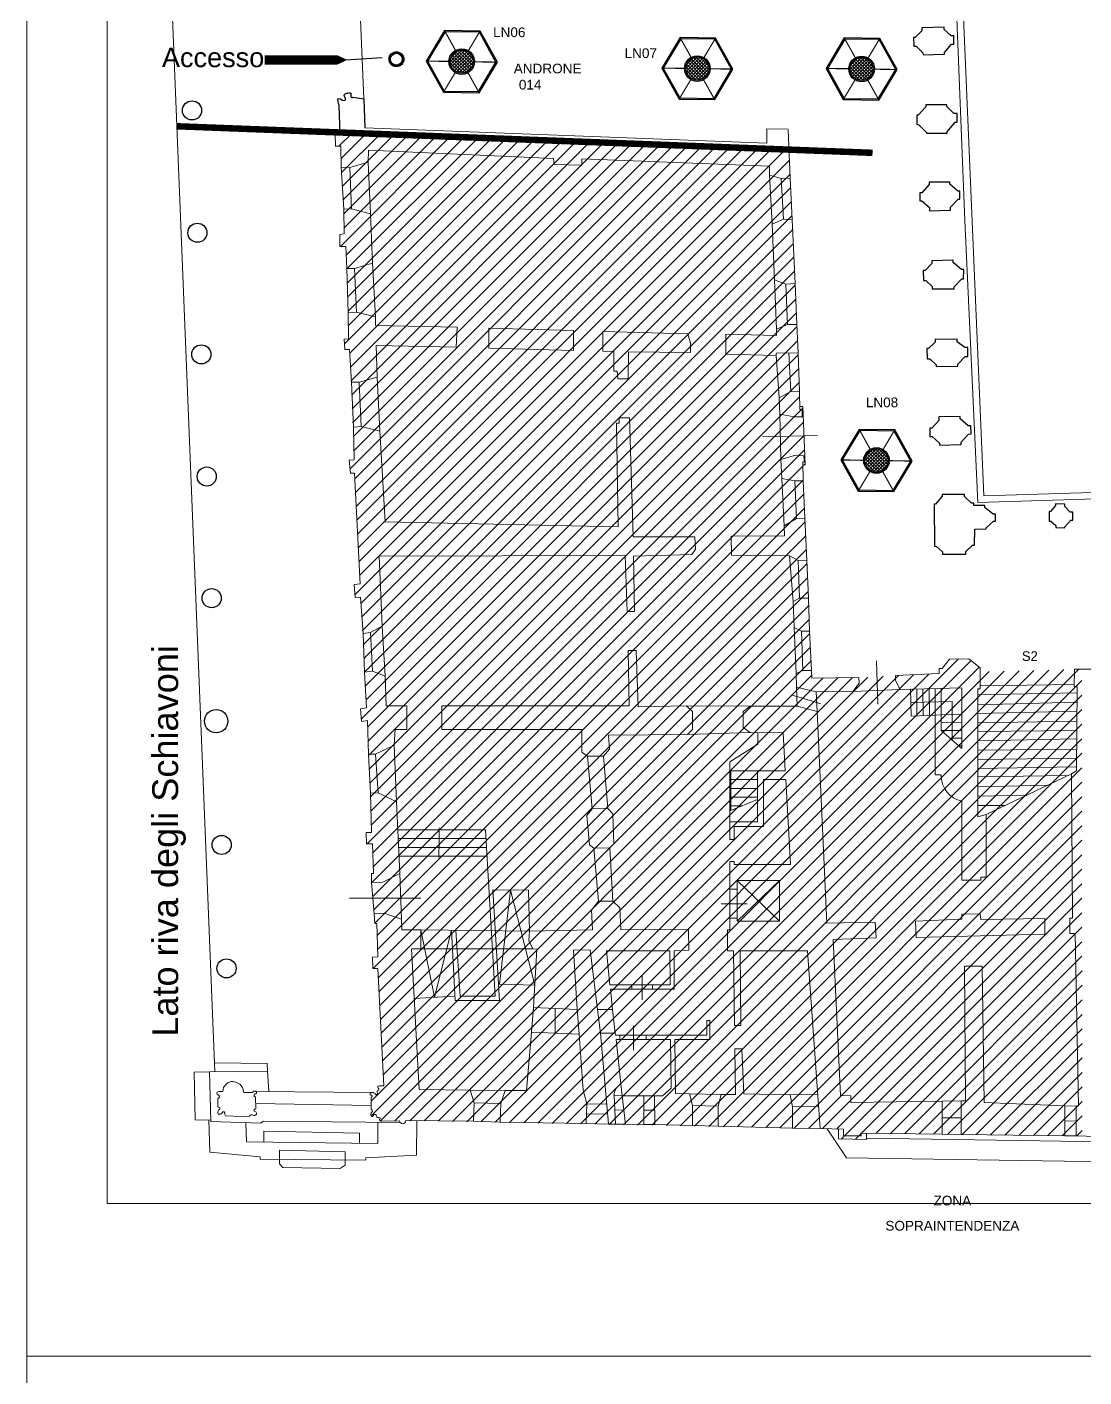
# Model space of a CAD drawing. Header units: millimetres. Extents: x 0 to 5920, y 0 to 7170.
# Drawn here: x 0 to 1635, y 2938 to 5025 of the extents above; entities that cross this region are included whole.
import ezdxf
from ezdxf.enums import TextEntityAlignment as Align

# ---------------------------------------------------------------- set-up
doc = ezdxf.new("R2010")
doc.units = ezdxf.units.MM
for name, color, linetype, lineweight in [('_sottile', 253, 'Continuous', 5), ('LAMPADINE', 30, 'Continuous', 30), ('muri', 7, 'Continuous', 9), ('num.vani', 66, 'Continuous', 9)]:
    doc.layers.add(name, color=color, linetype=linetype, lineweight=lineweight)
doc.styles.add('ducale_200', font='arial.ttf', dxfattribs={"height": 1})

# ---------------------------------------------------------------- blocks, each defined once
blk = doc.blocks.new('FB')
h = blk.add_hatch(color=256)
edge = h.paths.add_edge_path(flags=16)
edge.add_arc((323.34, 430.98), 1.01, 0, 360)
edge = h.paths.add_edge_path()
edge.add_arc((323.34, 430.98), 1.27, 0, 360)
for radius in [1.27, 1.01]:
    blk.add_circle((323.34, 430.98), radius)

msp = doc.modelspace()

# ---------------------------------------------------------------- hatches: boundary and pattern name
at = {"layer": '_sottile'}
h = msp.add_hatch(dxfattribs=at)
h.set_pattern_fill('ANSI31', color=256, scale=5, style=0)
h.set_pattern_definition([(45, (-195.205, 2861.2), (-11.22532, 11.22532), [])])
h.paths.add_polyline_path([(484.3, 4862.8), (484.4, 4860), (476.7, 4859.5), (477.2, 4841.2), (485.6, 4841.2), (490.7, 4705.4), (483.9, 4704.7), (483.9, 4686.3), (493, 4686.3), (496.8, 4584), (497.6, 4543.5), (490.7, 4542.7), (491.5, 4526.7), (499.1, 4526.7), (506, 4356.3), (498.4, 4355.6), (500.7, 4335.7), (506.8, 4335.7), (515.2, 4164.6), (506, 4163.1), (507.5, 4143.2), (515.9, 4144), (525.1, 3972.8), (515.9, 3971.3), (517.5, 3951.4), (526.6, 3953), (533.1, 3779.9), (524.7, 3779.9), (525.1, 3762.4), (534.3, 3762.4), (536.2, 3716.5), (534.7, 3716.5), (533.1, 3716.5), (533.1, 3702.4), (538.1, 3639), (541.2, 3639), (542.7, 3587.8), (534.3, 3587.1), (535, 3569.5), (542.7, 3569.5), (551.8, 3388.2), (545.2, 3387.9), (542.9, 3387.4), (542.9, 3385.4), (544.2, 3383.6), (544.3, 3382.1), (542.7, 3381.3), (541.9, 3378), (541.9, 3375.8), (540.9, 3374.4), (539.5, 3374.8), (536.4, 3377.1), (533.3, 3377.5), (531, 3376.2), (531, 3374.2), (532.2, 3373.7), (533.8, 3371.9), (533.1, 3370.7), (532.5, 3370.1), (532.2, 3351.5), (533.6, 3350.6), (534.3, 3349.5), (533.9, 3348.1), (532, 3345.9), (532, 3343), (533.1, 3341.6), (534.9, 3340.7), (535.8, 3342.5), (536.8, 3343.5), (539.9, 3343.6), (540.9, 3340.4), (541.7, 3339.4), (543.4, 3339.3), (546.2, 3338.3), (545.2, 3335), (546, 3334), (548.2, 3333.4), (576.3, 3333.8), (577.5, 3331.2), (579.1, 3329.9), (581.3, 3329.5), (583.1, 3329.9), (583.9, 3330.2), (585, 3331.2), (585.9, 3332.6), (586.2, 3334.2), (603, 3334.1), (1255.4, 3321.4), (1255.4, 3305.9), (1298.6, 3305.2), (1298.6, 3315), (1622.9, 3310.5), (1632.2, 3310.2), (1632, 3647.4), (1631.8, 4032.4), (1474.7, 4028.2), (1474.7, 4034.7), (1457.1, 4048.5), (1427.3, 4047.7), (1415.8, 4033.2), (1411.3, 4033.2), (1411.3, 4025.5), (1343.3, 4022.5), (1286.7, 4019.4), (1214.2, 4018.7), (1210.3, 4091.2), (1206.3, 4201.2), (1200.8, 4323.9), (1200, 4347.5), (1203.8, 4348.3), (1200, 4438.8), (1195.8, 4438.8), (1178.8, 4834.8)])
at = {"layer": 'LAMPADINE'}
h = msp.add_hatch(color=256, dxfattribs=at)
h.paths.add_polyline_path([(698.4, 4925.7), (725.5, 4971.1), (699.8, 5017.4), (646.9, 5018.2), (619.7, 4972.8), (645.5, 4926.5)], flags=16)
h.paths.add_polyline_path([(699.4, 4923.9), (727.6, 4971.1), (700.9, 5019.2), (645.9, 5020), (617.6, 4972.8), (644.4, 4924.8)])
at = {"layer": 'LAMPADINE', "linetype": 'Continuous'}
h = msp.add_hatch(color=256, dxfattribs=at)
h.paths.add_polyline_path([(692.4, 4972, 1), (652.8, 4972, 1)])
h.paths.add_polyline_path([(654.7, 4972, -1), (690.6, 4972, -1)], flags=16)
h = msp.add_hatch(dxfattribs=at)
h.set_pattern_fill('ANSI37', color=256, scale=29.043565, style=0)
h.set_pattern_definition([(45, (-1980.1045, 2562.952), (-2.5671127, 2.5671127), []), (135, (-1980.1045, 2562.952), (-2.5671127, -2.5671127), [])])
edge = h.paths.add_edge_path()
edge.add_arc((672.6, 4972), 17.9, 0, 360)
at = {"layer": 'LAMPADINE'}
h = msp.add_hatch(color=256, dxfattribs=at)
h.paths.add_polyline_path([(1062.8, 4915), (1089.9, 4960.4), (1064.2, 5006.6), (1011.3, 5007.4), (984.1, 4962), (1009.9, 4915.8)], flags=16)
h.paths.add_polyline_path([(1063.8, 4913.2), (1092, 4960.4), (1065.2, 5008.4), (1010.2, 5009.2), (982, 4962), (1008.8, 4914)])
h = msp.add_hatch(color=256, dxfattribs=at)
h.paths.add_polyline_path([(1316.8, 4914.3), (1344, 4959.8), (1318.2, 5006), (1265.3, 5006.8), (1238.2, 4961.4), (1263.9, 4915.1)], flags=16)
h.paths.add_polyline_path([(1317.8, 4912.5), (1346.1, 4959.7), (1319.3, 5007.8), (1264.3, 5008.6), (1236.1, 4961.4), (1262.8, 4913.4)])
at = {"layer": 'LAMPADINE', "linetype": 'Continuous'}
h = msp.add_hatch(color=256, dxfattribs=at)
h.paths.add_polyline_path([(1056.8, 4961.2, 1), (1017.2, 4961.2, 1)])
h.paths.add_polyline_path([(1019.1, 4961.2, -1), (1054.9, 4961.2, -1)], flags=16)
h = msp.add_hatch(dxfattribs=at)
h.set_pattern_fill('ANSI37', color=256, scale=29.043565, style=0)
h.set_pattern_definition([(45, (-1615.734, 2552.1912), (-2.5671127, 2.5671127), []), (135, (-1615.734, 2552.1912), (-2.5671127, -2.5671127), [])])
edge = h.paths.add_edge_path()
edge.add_arc((1037, 4961.2), 17.9, 0, 360)
h = msp.add_hatch(color=256, dxfattribs=at)
h.paths.add_polyline_path([(1310.9, 4960.6, 1), (1271.3, 4960.6, 1)])
h.paths.add_polyline_path([(1273.1, 4960.6, -1), (1309, 4960.6, -1)], flags=16)
h = msp.add_hatch(dxfattribs=at)
h.set_pattern_fill('ANSI37', color=256, scale=29.043565, style=0)
h.set_pattern_definition([(45, (-1361.671, 2551.5576), (-2.5671127, 2.5671127), []), (135, (-1361.671, 2551.5576), (-2.5671127, -2.5671127), [])])
edge = h.paths.add_edge_path()
edge.add_arc((1291.1, 4960.6), 17.9, 0, 360)
at = {"layer": 'LAMPADINE'}
h = msp.add_hatch(color=256, dxfattribs=at)
h.paths.add_polyline_path([(1339.9, 4308.9), (1367, 4354.3), (1341.3, 4400.5), (1288.4, 4401.3), (1261.2, 4355.9), (1287, 4309.7)], flags=16)
h.paths.add_polyline_path([(1340.9, 4307.1), (1369.1, 4354.3), (1342.3, 4402.3), (1287.4, 4403.2), (1259.1, 4356), (1285.9, 4307.9)])
at = {"layer": 'LAMPADINE', "linetype": 'Continuous'}
h = msp.add_hatch(color=256, dxfattribs=at)
h.paths.add_polyline_path([(1333.9, 4355.1, 1), (1294.3, 4355.1, 1)])
h.paths.add_polyline_path([(1296.2, 4355.1, -1), (1332.1, 4355.1, -1)], flags=16)
h = msp.add_hatch(dxfattribs=at)
h.set_pattern_fill('ANSI37', color=256, scale=29.043565, style=0)
h.set_pattern_definition([(45, (-1338.6205, 1946.1165), (-2.5671127, 2.5671127), []), (135, (-1338.6205, 1946.1165), (-2.5671127, -2.5671127), [])])
edge = h.paths.add_edge_path()
edge.add_arc((1314.1, 4355.1), 17.9, 0, 360)

# ---------------------------------------------------------------- linework, layer by layer
at = {"layer": '_sottile'}
for p, q in [((522.6, 4869.8), (1144.6, 4846)), ((1144.6, 4868.1), (1177.5, 4867.4)), ((1144.6, 4846), (1144.6, 4868.1)), ((1177.5, 4866.6), (1180.5, 4791.8)), ((477.2, 4841.2), (476.7, 4859.5)), ((485.6, 4841.2), (477.2, 4841.2)), ((486.2, 4808.6), (485.6, 4841.2)), ((528.2, 4834.8), (527.9, 4816.7)), ((814.6, 4822.3), (528.2, 4834.8)), ((499.6, 4808.3), (486.2, 4808.6)), ((527.9, 4816.7), (499.6, 4808.3)), ((815.4, 4813.1), (814.6, 4822.3)), ((858.2, 4811.6), (815.4, 4813.1)), ((1148.5, 4810.1), (858.2, 4821.5)), ((858.2, 4821.5), (858.2, 4811.6)), ((1148.5, 4796.3), (1148.5, 4810.1)), ((1166.8, 4791), (1148.5, 4796.3)), ((1180.5, 4791.8), (1166.8, 4791)), ((490, 4743.6), (502.2, 4744.4)), ((490.7, 4705.4), (490, 4743.6)), ((502.2, 4744.4), (531.2, 4736.8)), ((531.2, 4736.8), (534.3, 4660.4)), ((1152.7, 4720.7), (1170.2, 4728.3)), ((1156.5, 4634.4), (1152.7, 4720.7)), ((1170.2, 4728.3), (1183.6, 4727.2)), ((1183.6, 4727.2), (1188.2, 4629)), ((483.9, 4704.7), (490.7, 4705.4)), ((483.9, 4686.3), (483.9, 4704.7)), ((493, 4686.3), (483.9, 4686.3)), ((494.6, 4652), (493, 4686.3)), ((534.3, 4660.4), (506.8, 4652)), ((506.8, 4652), (494.6, 4652)), ((1174.1, 4627.9), (1156.5, 4634.4)), ((1188.2, 4629), (1174.1, 4627.9)), ((496.8, 4584), (509.8, 4584.7)), ((497.6, 4543.5), (496.8, 4584)), ((509.8, 4584.7), (538.9, 4577.1)), ((538.9, 4577.1), (538.9, 4564.1)), ((538.9, 4564.1), (665.7, 4561.1)), ((665.7, 4561.1), (664.1, 4530.5)), ((1159.2, 4558), (1176.3, 4565.6)), ((1159.2, 4548.4), (1159.2, 4558)), ((1176.3, 4565.6), (1190.9, 4565.3)), ((1190.9, 4565.3), (1192.8, 4521.7)), ((490.7, 4542.7), (497.6, 4543.5)), ((491.5, 4526.7), (490.7, 4542.7)), ((664.1, 4530.5), (540.4, 4532.8)), ((540.4, 4532.8), (541.9, 4483.9)), ((1080.9, 4550.4), (1159.2, 4548.4)), ((1080.9, 4519.8), (1080.9, 4550.4)), ((499.1, 4526.7), (491.5, 4526.7)), ((502.2, 4476.3), (499.1, 4526.7)), ((1158.8, 4517.5), (1080.9, 4519.8)), ((1192.8, 4521.7), (1158.8, 4520.9)), ((1158.8, 4520.9), (1158.8, 4517.5)), ((513.7, 4476.3), (502.2, 4476.3)), ((541.9, 4483.9), (513.7, 4476.3)), ((1163.4, 4452.2), (1181.7, 4461.7)), ((1164.5, 4426.6), (1163.4, 4452.2)), ((1181.7, 4461.7), (1195.1, 4461.4)), ((1195.1, 4461.4), (1195.8, 4434.2)), ((1187, 4422.4), (1164.5, 4426.6)), ((1195.8, 4434.2), (1199.3, 4434.2)), ((1199.3, 4434.2), (1199.3, 4422.4)), ((505.2, 4406.7), (516.7, 4407.5)), ((506, 4356.3), (505.2, 4406.7)), ((516.7, 4407.5), (545.7, 4400.6)), ((914.7, 4252.4), (911.7, 4412.9)), ((911.7, 4412.9), (916.2, 4412.9)), ((916.2, 4412.9), (916.2, 4421.3)), ((916.2, 4421.3), (932.3, 4421.3)), ((932.3, 4421.3), (937.6, 4237.2)), ((1199.3, 4422.4), (1187, 4422.4)), ((545.7, 4400.6), (554.1, 4260.1)), ((498.4, 4355.6), (506, 4356.3)), ((500.7, 4335.7), (498.4, 4355.6)), ((1187.4, 4362.8), (1166.4, 4356.7)), ((1166.4, 4356.7), (1167.9, 4327.3)), ((1201.9, 4362.4), (1187.4, 4362.8)), ((1200.8, 4323.9), (1200, 4352.9)), ((1200, 4352.9), (1202.7, 4352.9)), ((1202.7, 4352.9), (1201.9, 4362.4)), ((506.8, 4335.7), (500.7, 4335.7)), ((515.2, 4164.6), (506.8, 4335.7)), ((1167.9, 4327.3), (1187.8, 4323.5)), ((1187.8, 4323.5), (1200.8, 4323.9)), ((554.1, 4260.1), (914.7, 4252.4)), ((1171.4, 4254.2), (1190.5, 4265.4)), ((1190.5, 4265.4), (1203.2, 4265.7)), ((1203.2, 4265.7), (1206.3, 4201.2)), ((1089.4, 4238.2), (1171.6, 4238.4)), ((1089.9, 4208.9), (1089.4, 4238.2)), ((1171.6, 4238.4), (1171.4, 4254.2)), ((937.6, 4237.2), (1033.1, 4237.2)), ((1033.9, 4218.1), (1028.5, 4209.7)), ((1033.1, 4237.2), (1033.9, 4218.1)), ((925.4, 4208.1), (544.2, 4207.4)), ((545, 4207.4), (549.6, 4098.9)), ((928.5, 4121.8), (925.4, 4208.1)), ((1028.5, 4209.7), (938.4, 4207.4)), ((938.4, 4207.4), (939.9, 4121.8)), ((1179.5, 4207.6), (1089.9, 4208.9)), ((1193, 4200.7), (1179.5, 4207.6)), ((1206.3, 4201.2), (1193, 4200.7)), ((506, 4163.1), (515.2, 4164.6)), ((507.5, 4143.2), (506, 4163.1)), ((515.9, 4144), (507.5, 4143.2)), ((519.8, 4087.4), (515.9, 4144)), ((1185.1, 4137.1), (1195.1, 4142.4)), ((1186.7, 4096.6), (1185.1, 4137.1)), ((1195.1, 4142.4), (1208.8, 4142.4)), ((1208.8, 4142.4), (1210.3, 4091.2)), ((939.9, 4121.8), (928.5, 4121.8)), ((549.6, 4098.9), (531.6, 4089.3)), ((1198.1, 4091.2), (1186.7, 4096.6)), ((531.6, 4089.3), (519.8, 4087.4)), ((1210.3, 4091.2), (1198.1, 4091.2)), ((534.3, 4029.4), (522.1, 4027.8)), ((554.1, 4021.7), (534.3, 4029.4)), ((1200.4, 4030.1), (1189.7, 4025.5)), ((1213.4, 4030.1), (1200.4, 4030.1)), ((1214.2, 4018.7), (1213.4, 4030.1)), ((1411.3, 4025.5), (1411.3, 4033.2)), ((1411.3, 4033.2), (1415.8, 4033.2)), ((1415.8, 4033.2), (1427.3, 4047.7)), ((1427.3, 4047.7), (1457.1, 4048.5)), ((1457.1, 4048.5), (1474.7, 4034.7)), ((1474.7, 4034.7), (1474.7, 4001.9)), ((1619.8, 4004.9), (1620.6, 4032.4)), ((1620.6, 4032.4), (1650.4, 4032.4)), ((522.1, 4027.8), (525.1, 3972.8)), ((555.7, 3975.9), (554.1, 4021.7)), ((1189.7, 4025.5), (1190.4, 4004.5)), ((1286.7, 4019.4), (1214.2, 4018.7)), ((1277.6, 3998), (1287.5, 4011)), ((1287.5, 4011), (1286.7, 4019.4)), ((1343.3, 4022.5), (1411.3, 4025.5)), ((1343.3, 4014.9), (1343.3, 4022.5)), ((1350.9, 4001.1), (1343.3, 4014.9)), ((1190.4, 4004.5), (1221, 3997.3)), ((1221, 3997.3), (1277.6, 3998)), ((1446.4, 4003.4), (1350.9, 4001.1)), ((1446.4, 3909.5), (1446.4, 4003.4)), ((1470.8, 4001.9), (1470.8, 3804)), ((1474.7, 4001.9), (1470.8, 4001.9)), ((1624.4, 4004.9), (1619.8, 4004.9)), ((1623.6, 3875.1), (1624.4, 4004.9)), ((525.1, 3972.8), (515.9, 3971.3)), ((515.9, 3971.3), (517.5, 3951.4)), ((587.5, 3975.9), (555.7, 3975.9)), ((587.5, 3939.2), (587.5, 3975.9)), ((1118.7, 3975.1), (1108, 3966.7)), ((1108, 3966.7), (1108, 3942.3)), ((1191.2, 3975.1), (1118.7, 3975.1)), ((1222.4, 3966.8), (1191.2, 3975.1)), ((1237.1, 3639.8), (1222.4, 3966.8)), ((517.5, 3951.4), (526.6, 3953)), ((526.6, 3953), (528.2, 3901)), ((1404.9, 3961.3), (1414.3, 3961.7)), ((1405, 3868.8), (1404.9, 3961.4)), ((1414.3, 3961.7), (1414.3, 3937.5)), ((567.9, 3914.8), (569.4, 3939.2)), ((569.4, 3939.2), (587.5, 3939.2)), ((1108, 3942.3), (1118.7, 3934.6)), ((1118.7, 3934.6), (1169.9, 3933.9)), ((1169.9, 3933.9), (1173.1, 3875.2)), ((1414.3, 3937.5), (1446.4, 3909.5)), ((538.9, 3901), (567.9, 3914.8)), ((528.2, 3901), (538.9, 3901)), ((1173.1, 3875.2), (1130.2, 3875.2)), ((1130.2, 3875.2), (1130.2, 3796.1)), ((1414.3, 3868.8), (1405, 3868.8)), ((1616, 3870.5), (1623.6, 3875.1)), ((1617.5, 3647.4), (1616, 3870.5)), ((1139.2, 3861.6), (1173.8, 3861.6)), ((1139.2, 3789.3), (1139.2, 3861.6)), ((1173.8, 3861.6), (1181.1, 3730.6)), ((543.4, 3841.1), (531.2, 3840.7)), ((531.2, 3840.7), (533.1, 3779.9)), ((571.7, 3827.3), (543.4, 3841.1)), ((571.7, 3827.3), (571.7, 3827.3)), ((576.7, 3716.2), (571.7, 3827.3)), ((1446.4, 3706.2), (1446.4, 3828.2)), ((1470.8, 3804), (1483.8, 3807.8)), ((1483.8, 3807.8), (1483.8, 3710.8)), ((533.1, 3779.9), (524.7, 3779.9)), ((524.7, 3779.9), (525.1, 3762.4)), ((1087.3, 3796.1), (1087.3, 3769)), ((1130.2, 3796.1), (1087.3, 3796.1)), ((1094, 3769), (1094, 3789.3)), ((1094, 3789.3), (1139.2, 3789.3)), ((525.1, 3762.4), (534.3, 3762.4)), ((534.3, 3762.4), (536.2, 3716.5)), ((1087.3, 3769), (1094, 3769)), ((536.2, 3716.5), (533.1, 3716.5)), ((533.1, 3716.5), (533.1, 3702.4)), ((550.3, 3702.8), (576.7, 3716.2)), ((1094, 3735.1), (1087.3, 3735.1)), ((1087.3, 3735.1), (1087.3, 3692.2)), ((1094, 3730.6), (1094, 3735.1)), ((1181.1, 3730.6), (1094, 3730.6)), ((533.1, 3702.4), (550.3, 3702.8)), ((1098.6, 3705.8), (1164.1, 3705.8)), ((1098.6, 3692.2), (1098.6, 3705.8)), ((1164.1, 3705.8), (1164.1, 3642.5)), ((1475.4, 3706.2), (1446.4, 3706.2)), ((1483.8, 3710.8), (1475.4, 3710.8)), ((1475.4, 3710.8), (1475.4, 3706.2)), ((1087.3, 3692.2), (1098.6, 3692.2)), ((537.3, 3654.3), (552.6, 3655)), ((537.3, 3654.3), (552.6, 3655)), ((538.1, 3639), (537.3, 3654.3)), ((538.1, 3639), (537.3, 3654.3)), ((552.6, 3655), (579.3, 3645.9)), ((552.6, 3655), (579.3, 3645.9)), ((541.2, 3639), (538.1, 3639)), ((541.2, 3639), (538.1, 3639)), ((542.7, 3587.8), (541.2, 3639)), ((542.7, 3587.8), (541.2, 3639)), ((579.3, 3645.9), (580.1, 3629.1)), ((579.3, 3645.9), (580.1, 3629.1)), ((1087.3, 3647.1), (1087.3, 3629.1)), ((1098.6, 3647.1), (1087.3, 3647.1)), ((1098.6, 3642.5), (1098.6, 3647.1)), ((1164.1, 3642.5), (1098.6, 3642.5)), ((1311.9, 3641.3), (1237.1, 3639.8)), ((1313.5, 3616.9), (1311.9, 3641.3)), ((1613, 3647.3), (1617.5, 3647.4)), ((1613, 3623.5), (1613, 3647.3)), ((580.1, 3629.1), (609.1, 3629.1)), ((580.1, 3629.1), (609.1, 3629.1)), ((609.1, 3629.1), (609.1, 3600)), ((609.1, 3629.1), (609.1, 3600)), ((1087.3, 3629.1), (1083.5, 3629.1)), ((1083.5, 3629.1), (1083.5, 3597)), ((1247, 3614.6), (1313.5, 3616.9)), ((1258.5, 3373.2), (1247, 3614.6)), ((1621.3, 3623.7), (1613, 3623.5)), ((1626.7, 3357.1), (1621.3, 3623.7)), ((594.6, 3600), (606.8, 3382.3)), ((594.6, 3600), (606.8, 3382.3)), ((609.1, 3600), (594.6, 3600)), ((609.1, 3600), (594.6, 3600)), ((1083.5, 3597), (1092.7, 3597)), ((1092.7, 3597), (1094.5, 3481.6)), ((1103.4, 3597), (1207.3, 3597)), ((1104.4, 3481.6), (1103.4, 3597)), ((1207.3, 3597), (1227.1, 3322)), ((534.3, 3587.1), (542.7, 3587.8)), ((534.3, 3587.1), (542.7, 3587.8)), ((535, 3569.5), (534.3, 3587.1)), ((535, 3569.5), (534.3, 3587.1)), ((542.7, 3569.5), (535, 3569.5)), ((542.7, 3569.5), (535, 3569.5)), ((551.8, 3388.2), (542.7, 3569.5)), ((551.8, 3388.2), (542.7, 3569.5)), ((1051.9, 3466.6), (1051.9, 3489.1)), ((1051.9, 3489.1), (1056.5, 3489.1)), ((1056.5, 3489.1), (1056.5, 3459.8)), ((772.6, 3380.8), (780.3, 3470.9)), ((780.3, 3470.9), (854.4, 3467.9)), ((854.4, 3467.9), (860.5, 3381.6)), ((887.2, 3469.4), (910.1, 3469.4)), ((899.4, 3329), (887.2, 3469.4)), ((910.1, 3469.4), (910.4, 3466.6)), ((910.4, 3466.6), (917.2, 3466.6)), ((917.2, 3466.6), (917.2, 3459.8)), ((957.9, 3459.8), (957.9, 3466.6)), ((957.9, 3466.6), (1051.9, 3466.6)), ((1094.5, 3481.6), (1094.5, 3481.6)), ((1094.5, 3481.6), (1104.4, 3481.6)), ((917.2, 3459.8), (911.2, 3459.8)), ((911.2, 3459.8), (918.7, 3391.2)), ((995.5, 3459.8), (957.9, 3459.8)), ((996.3, 3384.7), (995.5, 3459.8)), ((1002.3, 3459.8), (1003.3, 3376.2)), ((1056.5, 3459.8), (1002.3, 3459.8)), ((1095.8, 3374.7), (1094.9, 3445.5)), ((1094.9, 3445.5), (1105.8, 3445.5)), ((1105.8, 3445.5), (1109, 3375.5)), ((542.7, 3386.2), (542.9, 3387.4)), ((542.7, 3386.2), (542.9, 3387.4)), ((543.2, 3384.6), (542.7, 3386.2)), ((543.2, 3384.6), (542.7, 3386.2)), ((542.9, 3387.4), (545.2, 3387.9)), ((542.9, 3387.4), (545.2, 3387.9)), ((544.2, 3383.6), (543.2, 3384.6)), ((544.2, 3383.6), (543.2, 3384.6)), ((544.5, 3382.6), (544.2, 3383.6)), ((544.5, 3382.6), (544.2, 3383.6)), ((544.2, 3381.6), (544.5, 3382.6)), ((544.2, 3381.6), (544.5, 3382.6)), ((545.2, 3387.9), (551.8, 3388.2)), ((545.2, 3387.9), (551.8, 3388.2)), ((606.8, 3382.3), (685.5, 3381.6)), ((606.8, 3382.3), (685.5, 3381.6)), ((983.2, 3372.4), (996.3, 3384.7)), ((531, 3376.2), (532, 3377)), ((531, 3376.2), (532, 3377)), ((531, 3374.2), (531, 3376.2)), ((531, 3374.2), (531, 3376.2)), ((532.2, 3373.7), (531, 3374.2)), ((532.2, 3373.7), (531, 3374.2)), ((532, 3377), (533.3, 3377.5)), ((532, 3377), (533.3, 3377.5)), ((533.8, 3372.4), (532.2, 3373.7)), ((533.8, 3372.4), (532.2, 3373.7)), ((532.2, 3351.5), (532.5, 3370.1)), ((532.2, 3351.5), (532.5, 3370.1)), ((532.5, 3370.1), (533.8, 3371.4)), ((532.5, 3370.1), (533.8, 3371.4)), ((533.3, 3377.5), (534.5, 3377.7)), ((533.3, 3377.5), (534.5, 3377.7)), ((533.8, 3371.4), (533.8, 3372.4)), ((533.8, 3371.4), (533.8, 3372.4)), ((534.5, 3377.7), (535.6, 3377.5)), ((534.5, 3377.7), (535.6, 3377.5)), ((535.6, 3377.5), (537.3, 3376.7)), ((535.6, 3377.5), (537.3, 3376.7)), ((537.3, 3376.7), (538.4, 3376)), ((537.3, 3376.7), (538.4, 3376)), ((538.4, 3376), (539.1, 3375.2)), ((538.4, 3376), (539.1, 3375.2)), ((539.1, 3375.2), (539.9, 3374.4)), ((539.1, 3375.2), (539.9, 3374.4)), ((539.9, 3374.4), (540.9, 3374.4)), ((539.9, 3374.4), (540.9, 3374.4)), ((540.9, 3374.4), (541.7, 3375.2)), ((540.9, 3374.4), (541.7, 3375.2)), ((541.7, 3380), (542.2, 3381.1)), ((541.7, 3380), (542.2, 3381.1)), ((541.7, 3379), (541.7, 3380)), ((541.7, 3379), (541.7, 3380)), ((541.9, 3378), (541.7, 3379)), ((541.9, 3378), (541.7, 3379)), ((541.7, 3375.2), (542.2, 3376.5)), ((541.7, 3375.2), (542.2, 3376.5)), ((542.2, 3376.5), (541.9, 3378)), ((542.2, 3376.5), (541.9, 3378)), ((542.2, 3381.1), (543.2, 3381.6)), ((542.2, 3381.1), (543.2, 3381.6)), ((543.2, 3381.6), (544.2, 3381.6)), ((543.2, 3381.6), (544.2, 3381.6)), ((685.5, 3381.6), (691.6, 3361.7)), ((685.5, 3381.6), (691.6, 3361.7)), ((691.6, 3361.7), (690.9, 3333.4)), ((691.6, 3361.7), (690.9, 3333.4)), ((732.9, 3360.9), (739.8, 3380.8)), ((739.8, 3380.8), (772.6, 3380.8)), ((860.5, 3381.6), (865.8, 3360.2)), ((908.1, 3372.9), (910.2, 3328.8)), ((920.8, 3372.4), (954.4, 3372.4)), ((925.9, 3328.6), (920.8, 3372.4)), ((954.4, 3372.4), (954.4, 3328.1)), ((971.2, 3328.1), (970.5, 3372.4)), ((970.5, 3372.4), (983.2, 3372.4)), ((1003.3, 3376.2), (1024.7, 3375.5)), ((1024.7, 3375.5), (1029.3, 3357.9)), ((1069, 3356.4), (1073.6, 3374.7)), ((1073.6, 3374.7), (1095.8, 3374.7)), ((1109, 3375.5), (1180.5, 3373.9)), ((1180.5, 3373.9), (1184.4, 3355.6)), ((1274.5, 3372.4), (1258.5, 3373.2)), ((1274.5, 3362.5), (1274.5, 3372.4)), ((1415.6, 3364.3), (1274.5, 3362.5)), ((1415.6, 3313.3), (1415.6, 3364.3)), ((531.7, 3345.4), (532.2, 3346.4)), ((531.7, 3345.4), (532.2, 3346.4)), ((531.7, 3343.6), (531.7, 3345.4)), ((531.7, 3343.6), (531.7, 3345.4)), ((532.2, 3342.4), (531.7, 3343.6)), ((532.2, 3342.4), (531.7, 3343.6)), ((533.3, 3351), (532.2, 3351.5)), ((533.3, 3351), (532.2, 3351.5)), ((532.2, 3346.4), (533.3, 3347.4)), ((532.2, 3346.4), (533.3, 3347.4)), ((534, 3340.8), (532.2, 3342.4)), ((534, 3340.8), (532.2, 3342.4)), ((534, 3350.2), (533.3, 3351)), ((534, 3350.2), (533.3, 3351)), ((533.3, 3347.4), (534.5, 3348.7)), ((533.3, 3347.4), (534.5, 3348.7)), ((534.5, 3348.7), (534, 3350.2)), ((534.5, 3348.7), (534, 3350.2)), ((536.3, 3343.4), (535.3, 3341.6)), ((536.3, 3343.4), (535.3, 3341.6)), ((537.3, 3343.6), (536.3, 3343.4)), ((537.3, 3343.6), (536.3, 3343.4)), ((540.4, 3342.4), (539.9, 3343.6)), ((540.4, 3342.4), (539.9, 3343.6)), ((540.6, 3341.3), (540.4, 3342.4)), ((540.6, 3341.3), (540.4, 3342.4)), ((541.2, 3339.6), (540.6, 3341.3)), ((541.2, 3339.6), (540.6, 3341.3)), ((732.1, 3331.9), (732.9, 3360.9)), ((865.8, 3360.2), (865.1, 3329.6)), ((1029.3, 3357.9), (1029.3, 3326.6)), ((1069, 3325.8), (1069, 3356.4)), ((1184.4, 3355.6), (1184.4, 3322.7)), ((1622.9, 3356.4), (1626.7, 3357.1)), ((1622.9, 3310.5), (1622.9, 3356.4)), ((542.2, 3339.3), (541.2, 3339.6)), ((542.2, 3339.3), (541.2, 3339.6)), ((543.4, 3339.3), (542.2, 3339.3)), ((543.4, 3339.3), (542.2, 3339.3)), ((544.5, 3339.3), (543.4, 3339.3)), ((544.5, 3339.3), (543.4, 3339.3)), ((546.2, 3338.8), (544.5, 3339.3)), ((546.2, 3338.8), (544.5, 3339.3)), ((545.2, 3335), (545.5, 3336.2)), ((545.2, 3335), (545.5, 3336.2)), ((546, 3334), (545.2, 3335)), ((546, 3334), (545.2, 3335)), ((545.5, 3336.2), (546.2, 3337.8)), ((545.5, 3336.2), (546.2, 3337.8)), ((547.5, 3333.4), (546, 3334)), ((547.5, 3333.4), (546, 3334)), ((546.2, 3337.8), (546.2, 3338.8)), ((546.2, 3337.8), (546.2, 3338.8)), ((548.8, 3333.4), (547.5, 3333.4)), ((548.8, 3333.4), (547.5, 3333.4)), ((576.3, 3333.8), (548.8, 3333.4)), ((576.3, 3333.8), (548.8, 3333.4)), ((690.9, 3333.4), (586.2, 3334.2)), ((690.9, 3333.4), (586.2, 3334.2)), ((865.1, 3329.6), (732.1, 3331.9)), ((910.2, 3328.8), (899.4, 3329)), ((954.4, 3328.1), (925.9, 3328.6)), ((1029.3, 3326.6), (971.2, 3328.1)), ((1184.4, 3322.7), (1069, 3325.8)), ((1227.1, 3322), (1263.1, 3321.2)), ((1263.1, 3321.2), (1263.1, 3310.5)), ((1263.1, 3310.5), (1290.6, 3310.5)), ((1290.6, 3310.5), (1290.6, 3315.1)), ((1290.6, 3315.1), (1415.6, 3313.3)), ((1669.5, 3309), (1622.9, 3310.5))]:
    msp.add_line(p, q, dxfattribs=at)
for points in [[(290.6, 3409.9), (208.1, 5463.2), (192, 5905.5), (173.7, 6242.4), (156.9, 6579.3), (150, 6579.3), (146.2, 6648.1), (215.7, 6649.6), (215.7, 6640.4), (373.1, 6643.5), (1304.7, 6667.9), (1304.7, 6671.4), (1356.1, 6672.1), (1356.1, 6669.5), (3556.3, 6728.3)], [(3654.1, 4350.2), (3060.5, 4341), (2816.1, 4331.9), (1470.8, 4289.9), (1451, 4726.1), (1406.5, 5844.9), (3558.2, 5894.6)], [(1447.9, 5064.3), (1458.6, 4809.7)], [(515.9, 5037.3), (521, 4914.2)], [(486.2, 4808.6), (490, 4743.6)], [(499.6, 4808.3), (502.2, 4744.4)], [(531.2, 4736.8), (527.9, 4816.7)], [(1458.6, 4809.7), (1480, 4300.6), (3089.6, 4350.2), (3791.3, 4361.6)], [(1148.5, 4796.3), (1152.7, 4720.7)], [(1166.8, 4791), (1170.2, 4728.3)], [(1180.5, 4791.8), (1183.6, 4727.2)], [(534.3, 4660.4), (538.9, 4577.1)], [(494.6, 4652), (496.8, 4584)], [(509.8, 4584.7), (506.8, 4652)], [(1156.5, 4634.4), (1159.2, 4558)], [(1174.1, 4627.9), (1176.3, 4565.6)], [(1188.2, 4629), (1190.9, 4565.3)], [(1158.8, 4517.5), (1163.4, 4452.2)], [(1181.7, 4461.7), (1178.5, 4521.4)], [(1192.8, 4521.7), (1195.1, 4461.4)], [(502.2, 4476.3), (505.2, 4406.7)], [(513.7, 4476.3), (516.7, 4407.5)], [(541.9, 4483.9), (545.7, 4400.6)], [(1164.5, 4426.6), (1166.4, 4356.7)], [(1195.8, 4438.8), (1200, 4438.8), (1203.8, 4348.3), (1200, 4347.5)], [(1137.9, 4391.7), (1222.7, 4393.7)], [(1171.4, 4254.2), (1167.9, 4327.3)], [(1187.8, 4323.5), (1190.5, 4265.4)], [(1200.8, 4323.9), (1203.2, 4265.7)], [(1179.5, 4207.6), (1185.1, 4137.1)], [(1195.1, 4142.4), (1193, 4200.7)], [(1206.3, 4201.2), (1208.8, 4142.4)], [(549.6, 4098.9), (554.1, 4021.7)], [(1186.7, 4096.6), (1189.7, 4025.5)], [(519.8, 4087.4), (522.1, 4027.8)], [(534.3, 4029.4), (531.6, 4089.3)], [(1200.4, 4030.1), (1198.1, 4091.2)], [(1210.3, 4091.2), (1213.4, 4030.1)], [(1314.4, 4045.1), (1316.4, 3978.4)], [(1619.8, 4008.7), (1474.7, 4006.4)], [(1183.5, 3992.4), (1203.2, 3986.3), (1227.6, 3978.7)], [(1191.2, 3975.1), (1190.4, 4004.5)], [(1221, 3997.3), (1222.4, 3966.8)], [(1277.6, 3998), (1350.9, 4001.1)], [(1366.9, 4001.9), (1367.7, 3959.9), (1404.9, 3961.3)], [(1376.6, 4001.6), (1376.6, 3960.4)], [(1386, 4001.9), (1386.3, 3960.6)], [(1395.7, 4002.1), (1396, 3960.9)], [(1405.1, 4002.4), (1404.9, 3961.4)], [(1414.3, 4002.6), (1414.3, 3961.7)], [(1624.3, 3995.8), (1470.8, 3992.7)], [(1020.1, 3975.9), (1118.7, 3975.1)], [(1431.3, 3922.2), (1431.3, 3942.8), (1431.3, 3982.5), (1367.3, 3980.9)], [(1624.2, 3981.2), (1470.8, 3977.4)], [(1624.2, 3967.5), (1470.8, 3963.7)], [(1414.3, 3961.7), (1446.4, 3962.9)], [(1446.4, 3949.9), (1414.3, 3949.6)], [(1624.1, 3952.2), (1470.8, 3949.2)], [(1021.7, 3931.6), (1118.7, 3934.6)], [(1130.6, 3934.5), (1130.6, 3916.6), (1087.3, 3889.2), (1087.3, 3796.1)], [(1446.4, 3937.8), (1414.3, 3937.5)], [(1446.4, 3925.7), (1428, 3925.5)], [(1624, 3937.7), (1470.8, 3936.2)], [(567.9, 3914.8), (571.7, 3827.3)], [(1446.4, 3913.6), (1441.7, 3913.6)], [(1623.9, 3924.7), (1470.8, 3921.7)], [(1623.8, 3908.7), (1470.8, 3907.1)], [(528.2, 3901), (531.2, 3840.7)], [(538.9, 3901), (543.4, 3841.1)], [(867.3, 3898), (874.2, 3816.2)], [(891.8, 3898), (898.7, 3817)], [(1623.7, 3894.9), (1470.8, 3892.6)], [(1088.8, 3813.7), (1088.8, 3875.2), (1130.2, 3875.2)], [(1623.7, 3881.2), (1470.8, 3878.9)], [(1470.8, 3865.9), (1611.2, 3868.2)], [(1616, 3870.5), (1483.8, 3807.8)], [(1130.2, 3861.6), (1088.8, 3861.6)], [(1130.2, 3848.1), (1088.8, 3848.1)], [(1470.8, 3850.6), (1578.9, 3852.9)], [(1087.3, 3813.1), (1130.2, 3830.9)], [(1130.2, 3834.5), (1088.8, 3834.5)], [(1106.2, 3821), (1088.8, 3821)], [(1470.8, 3836.1), (1546.8, 3837.7)], [(1470.8, 3821.6), (1512.8, 3821.6)], [(906.3, 3808.6), (898.7, 3817), (874.2, 3816.2), (865.8, 3806.3), (870, 3760.8), (876.9, 3755.4), (901.5, 3756.2), (907.6, 3762.3), (906.3, 3808.6)], [(663.4, 3628.5), (670.1, 3526.7), (724.3, 3526.7), (709.2, 3783.9), (709.2, 3783.9), (573.6, 3783.9)], [(637.7, 3787.3), (637.4, 3766.7), (637.1, 3741.1)], [(574.3, 3770.4), (709.9, 3770.4)], [(574.9, 3756.8), (710.8, 3756.8)], [(575.5, 3743.3), (711.6, 3743.3)], [(876.9, 3755.4), (884.2, 3673.4)], [(901.5, 3756.2), (906.3, 3673.4)], [(576.7, 3716.2), (579.3, 3645.9)], [(533.1, 3702.4), (537.3, 3654.3)], [(1098.6, 3705.8), (1164.1, 3642.5)], [(1164.1, 3705.8), (1098.6, 3642.5)], [(498.8, 3678.3), (609.1, 3678.3)], [(656.7, 3628.6), (662.2, 3520), (662.2, 3520), (731.1, 3520), (720.6, 3691.2), (775.8, 3690.6), (777.3, 3627.4)], [(731.1, 3545.1), (748.2, 3690.9), (785.4, 3543.6)], [(1087.3, 3692.2), (1087.3, 3647.1)], [(1098.6, 3692.2), (1098.6, 3647.1)], [(1073.7, 3669.6), (1114, 3669.6)], [(656.7, 3628.6), (630.6, 3525), (609.1, 3629.1)], [(609.1, 3629.1), (777.3, 3627.4)], [(609.1, 3600), (782.6, 3600)], [(1445, 3364.8), (1445, 3312.9), (1605.3, 3310.5), (1605.3, 3357.1), (1480.8, 3362.5), (1477.7, 3573.3), (1450.2, 3573.3), (1451.7, 3364.8), (1445, 3364.7)], [(951.7, 3521.2), (951.5, 3558.9)], [(731.1, 3545.1), (785.4, 3543.6)], [(967.4, 3544.5), (935.8, 3544.5)], [(935.8, 3537.7), (967.4, 3537.7)], [(598.9, 3523.3), (661.8, 3526.7)], [(783.3, 3509.1), (780.3, 3470.9)], [(817.3, 3507.6), (817.3, 3469.4)], [(851.3, 3506.1), (854.4, 3467.9)], [(882.6, 3506.1), (887.2, 3469.4)], [(910.1, 3469.4), (905.5, 3506.1)], [(957.9, 3466.6), (917.2, 3466.6)], [(938.4, 3443.3), (938.3, 3481)], [(917.2, 3459.8), (957.9, 3459.8)], [(282.2, 3409.8), (258.5, 3409.1), (260, 3335.7)], [(284.5, 3332.7), (282.2, 3409.8), (372.3, 3410.6), (373.9, 3379.3)], [(372.3, 3410.6), (371.6, 3422.8), (290.1, 3423.6)], [(920.8, 3372.4), (918.7, 3391.2)], [(534.3, 3377.7), (354.3, 3379.3)], [(685.5, 3381.6), (739.8, 3380.8)], [(691.6, 3361.7), (732.9, 3360.9)], [(920.8, 3372.4), (908.1, 3372.9)], [(954.4, 3372.4), (970.5, 3372.4)], [(1024.7, 3375.5), (1073.6, 3374.7)], [(1180.5, 3373.9), (1223.3, 3375.2)], [(1415.6, 3364.3), (1445, 3364.7)], [(532.3, 3357.9), (353.8, 3361)], [(865.4, 3344.9), (898.1, 3344.3)], [(865.8, 3360.2), (896.8, 3359.6)], [(909.1, 3350.8), (923.4, 3350.5)], [(954.4, 3350.2), (970.9, 3350.2)], [(1069, 3356.4), (1029.3, 3357.9)], [(1184.4, 3355.6), (1224.7, 3356.4)], [(1605.3, 3357.1), (1622.9, 3356.4)], [(284.5, 3335), (260, 3335.7)], [(603, 3334.2), (602.3, 3280.7), (524.3, 3276.9), (524.3, 3273.1), (360.9, 3274.6), (360.9, 3278.4), (283, 3285.3), (281.4, 3335)], [(577.5, 3331.2), (365.5, 3333.4), (361.6, 3330.4), (284.5, 3332.7)], [(542.7, 3331.5), (542.7, 3299.1), (339.5, 3301.4), (338.7, 3331.1)], [(690.9, 3333.4), (732.1, 3331.9)], [(865.1, 3329.6), (899.4, 3329)], [(910.2, 3328.8), (925.9, 3328.6)], [(954.4, 3328.1), (971.2, 3328.1)], [(1029.3, 3326.6), (1069, 3325.8)], [(1184.4, 3322.7), (1227.1, 3322)], [(1923.1, 3300.6), (1848.2, 3301.4), (1807, 3268.5), (1267.7, 3276.9), (1238, 3321.8)], [(1298.6, 3315), (1298.6, 3305.2), (1255.4, 3305.9), (1255.4, 3321.4)], [(1415.6, 3338.8), (1445, 3338.8)], [(1605.3, 3333.8), (1622.9, 3333.4)], [(514.4, 3299.1), (514.4, 3315.1), (366.2, 3318.2), (366.2, 3301.4)], [(1768, 3299.8), (1298.6, 3307)], [(1415.6, 3313.3), (1445, 3312.9)], [(1605.3, 3310.5), (1622.9, 3310.5)], [(492.3, 3286.1), (492.3, 3265.5), (484.6, 3260.1), (396, 3261.6), (390.7, 3267.7), (390.7, 3288.4), (492.3, 3286.1)]]:
    msp.add_lwpolyline(points, dxfattribs=at)
for points in [[(845.6, 4555.9), (714.6, 4559.5), (714.6, 4529), (845.6, 4525.3)], [(907.8, 4493.1), (913.2, 4493.1), (913.9, 4481.6), (930, 4481.6), (930.7, 4522.9), (1026.2, 4522.1), (1026.2, 4536.6), (1022.4, 4551.1), (890.7, 4554.7), (890.7, 4524.1), (907.8, 4523.6)], [(641.7, 3939.2), (858.2, 3939.2), (858.2, 3904.1), (867.3, 3898), (891.8, 3898), (901, 3908.7), (899.4, 3930.1), (1021.7, 3931.6), (1021.7, 3931.6), (1029.3, 3939.2), (1029.3, 3966.7), (1020.1, 3975.9), (945.3, 3974.4), (942.2, 4061.5), (930, 4061.5), (931.5, 3975.9), (641.7, 3975.9)], [(1023.2, 3629.8), (918.5, 3629.1), (917, 3663.5), (906.3, 3673.4), (884.2, 3673.4), (873.5, 3659.6), (875, 3629.1), (777.3, 3627.4), (777.3, 3627.4), (777.3, 3627.4), (776.5, 3613), (782.6, 3600), (788.7, 3599.3), (783.3, 3509.1), (851.3, 3506.1), (845.2, 3597.8), (871.2, 3598.5), (882.6, 3506.1), (905.5, 3506.1), (902.4, 3537.7), (935.8, 3537.7), (935.8, 3544.5), (901.7, 3544.5), (896.4, 3597), (994.2, 3597), (994.8, 3544.5), (967.4, 3544.5), (967.4, 3537.7), (1001, 3537.7), (1001, 3537.7), (1001, 3597), (1023.9, 3597.8), (1023.2, 3629.8)], [(1574.6, 3622.6), (1375.3, 3617.6), (1374.6, 3642.8), (1446.4, 3645.9), (1446.4, 3653.5), (1474.3, 3653.8), (1475.3, 3645.5), (1574.6, 3646.8)]]:
    msp.add_lwpolyline(points, close=True, dxfattribs=at)
for points, format in [([(1550.5, 3838.6, 0, 13.6, 0), (1550.5, 3859.2, 0, 0, 0), (1550.5, 4035, 0, 0, 0)], "xyseb"), ([(335.7, 3377.7), (333.4, 3385.4), (329.2, 3390.4), (324.2, 3393.4), (319.2, 3394.6), (315.8, 3394.9), (311.2, 3393), (307, 3389.6), (304, 3385.4), (302.8, 3379.3), (296.7, 3379.3), (294.4, 3378.5), (293.6, 3376.6), (294, 3374.7), (295.9, 3373.9), (297.5, 3372.8), (297.8, 3370.9), (296.7, 3369.3), (295.2, 3368.2), (295.2, 3355.6), (296.7, 3355.2), (298.2, 3354.4), (298.2, 3352.2), (296.3, 3351), (295.6, 3348.7), (295.2, 3346.8), (295.9, 3344.5), (297.8, 3344.1), (299.4, 3344.1), (301.7, 3346.4), (303.2, 3348), (305.1, 3348), (306.2, 3346.4), (306.2, 3343.8), (307, 3341.8), (343.7, 3340.3), (344.8, 3342.2), (346.4, 3343.4), (349, 3343), (350.9, 3342.2), (352.5, 3342.2), (354, 3343, 0.439902), (354.8, 3345.7), (354, 3348), (351.3, 3349.1), (350.9, 3350.6), (352.5, 3351.8), (354, 3352.5), (353.6, 3370.9), (352.1, 3371.6), (350.9, 3372.8), (352.1, 3374.3), (353.2, 3375.5), (354.8, 3376.2), (355.1, 3378.1), (354, 3379.7), (352.5, 3380), (350.9, 3380), (349, 3377.7), (335.7, 3377.7)], "xyb")]:
    msp.add_lwpolyline(points, format=format, dxfattribs=at)
for centre, radius, start, end in [((1454.2, 3867.3), 39.9, 177.8109, 258.7532), ((930.6, 3372), 22.6, 121.7667, 177.7342), ((534.5, 3341.4), 0.782, 229.4074, 12.5398), ((534.5, 3341.4), 0.782, 229.4074, 12.5398), ((538.6, 3338.5), 5.24, 75.9484, 104.0516), ((538.6, 3338.5), 5.24, 75.9484, 104.0516), ((581.2, 3334.5), 4.99, 187.6101, 356.7951), ((581.2, 3334.5), 4.99, 187.6101, 356.7951)]:
    msp.add_arc(centre, radius, start, end, dxfattribs=at)
at = {"layer": 'LAMPADINE'}
for points in [[(699.4, 4923.9), (727.6, 4971.1), (700.9, 5019.2), (645.9, 5020), (617.6, 4972.8), (644.4, 4924.8)], [(698.4, 4925.7), (725.5, 4971.1), (699.8, 5017.4), (646.9, 5018.2), (619.7, 4972.8), (645.5, 4926.5)], [(1063.8, 4913.2), (1092, 4960.4), (1065.2, 5008.4), (1010.2, 5009.2), (982, 4962), (1008.8, 4914)], [(1062.8, 4915), (1089.9, 4960.4), (1064.2, 5006.6), (1011.3, 5007.4), (984.1, 4962), (1009.9, 4915.8)], [(1317.8, 4912.5), (1346.1, 4959.7), (1319.3, 5007.8), (1264.3, 5008.6), (1236.1, 4961.4), (1262.8, 4913.4)], [(1316.8, 4914.3), (1344, 4959.8), (1318.2, 5006), (1265.3, 5006.8), (1238.2, 4961.4), (1263.9, 4915.1)], [(1340.9, 4307.1), (1369.1, 4354.3), (1342.3, 4402.3), (1287.4, 4403.2), (1259.1, 4356), (1285.9, 4307.9)], [(1339.9, 4308.9), (1367, 4354.3), (1341.3, 4400.5), (1288.4, 4401.3), (1261.2, 4355.9), (1287, 4309.7)]]:
    msp.add_lwpolyline(points, close=True, dxfattribs=at)
at = {"layer": 'LAMPADINE', "const_width": 1.81}
for points in [[(645.9, 5020), (663, 4989.2)], [(700.9, 5019.2), (682.8, 4988.9)], [(1010.2, 5009.2), (1027.4, 4978.5)], [(1065.2, 5008.4), (1047.2, 4978.2)], [(1264.3, 5008.6), (1281.4, 4977.8)], [(1319.3, 5007.8), (1301.2, 4977.5)], [(617.6, 4972.8), (652.8, 4972.3)], [(692.4, 4971.7), (727.6, 4971.1)], [(662.5, 4955), (644.4, 4924.8)], [(682.3, 4954.7), (699.4, 4923.9)], [(982, 4962), (1017.2, 4961.5)], [(1056.8, 4960.9), (1092, 4960.4)], [(1236.1, 4961.4), (1271.3, 4960.9)], [(1310.9, 4960.3), (1346.1, 4959.7)], [(1026.9, 4944.2), (1008.8, 4914)], [(1046.6, 4943.9), (1063.8, 4913.2)], [(1280.9, 4943.6), (1262.8, 4913.4)], [(1300.7, 4943.3), (1317.8, 4912.5)], [(1287.4, 4403.2), (1304.5, 4372.4)], [(1342.3, 4402.3), (1324.3, 4372.1)], [(1259.1, 4356), (1294.3, 4355.4)], [(1333.9, 4354.8), (1369.1, 4354.3)], [(1304, 4338.1), (1285.9, 4307.9)], [(1323.8, 4337.8), (1340.9, 4307.1)]]:
    msp.add_lwpolyline(points, dxfattribs=at)
at = {"layer": 'LAMPADINE', "linetype": 'Continuous'}
for centre, radius in [((672.6, 4972), 19.8), ((672.6, 4972), 17.9), ((1037, 4961.2), 19.8), ((1037, 4961.2), 17.9), ((1291.1, 4960.6), 19.8), ((1291.1, 4960.6), 17.9), ((1314.1, 4355.1), 19.8), ((1314.1, 4355.1), 17.9)]:
    msp.add_circle(centre, radius, dxfattribs=at)
at = {"layer": 'muri', "linetype": 'Continuous', "ltscale": 0.1}
for p, q in [((0, 2970), (0, 7170)), ((2960, 2970), (0, 2970))]:
    msp.add_line(p, q, dxfattribs=at)
at = {"layer": 'muri', "linetype": 'ByBlock', "lineweight": 30}
for p, q in [((481.1, 4913), (481.6, 4914.2)), ((481.6, 4910.2), (481.1, 4913)), ((481.6, 4914.2), (482.8, 4915)), ((482.1, 4907.1), (481.6, 4910.2)), ((483.1, 4904.8), (482.1, 4907.1)), ((482.8, 4915), (484.6, 4914.5)), ((484.6, 4914.5), (485.6, 4913.7)), ((485.6, 4913.7), (487.9, 4912.5)), ((487.9, 4912.5), (490.2, 4911.7)), ((490.2, 4911.7), (492.3, 4912.5)), ((490.5, 4919.6), (491, 4920.9)), ((491, 4917.8), (490.5, 4919.6)), ((491, 4920.9), (492.3, 4921.9)), ((491.5, 4916.8), (491, 4917.8)), ((492.5, 4915.3), (491.5, 4916.8)), ((492.3, 4921.9), (494.3, 4923.1)), ((492.3, 4912.5), (492.8, 4913.5)), ((492.8, 4913.5), (492.5, 4915.3)), ((494.3, 4923.1), (496.1, 4923.4)), ((496.1, 4923.4), (498.4, 4923.9)), ((498.4, 4923.9), (499.9, 4923.7)), ((499.9, 4923.7), (501.4, 4922.9)), ((501.2, 4921.6), (500.9, 4919.6)), ((500.9, 4919.6), (501.2, 4918.1)), ((501.4, 4922.9), (501.2, 4921.6)), ((504.2, 4916.8), (521, 4914.2)), ((521, 4914.2), (522.6, 4869.8)), ((484.4, 4860), (483.1, 4904.8)), ((476.7, 4859.5), (484.4, 4860))]:
    msp.add_line(p, q, dxfattribs=at)
at = {"layer": 'muri'}
for points in [[(124.2, 6964.5), (5642.1, 6964.5), (5642.1, 3206.1), (124.2, 3206.1)], [(0, 0), (0, 2970), (4200, 2970), (4200, 0)]]:
    msp.add_lwpolyline(points, close=True, dxfattribs=at)
at = {"layer": 'muri', "linetype": 'ByBlock', "lineweight": 30}
for points in [[(1433.9, 5011.8), (1429.6, 5011.8), (1418.9, 5021.4), (1418.9, 5025), (1384.5, 5024), (1384.5, 5019.4), (1373.8, 5009), (1371.3, 5009), (1371.8, 4995.7), (1375.3, 4995.7), (1386, 4985.3), (1386.3, 4982.5), (1419.4, 4983.5), (1419.4, 4985.8), (1430.1, 4999), (1433.9, 4999), (1433.9, 5011.8)], [(549.2, 4977.6), (460.9, 4972.3)], [(1438.8, 4891.8), (1433.9, 4891.8), (1423, 4902.3), (1422.7, 4905.3), (1390.6, 4905.1), (1390.6, 4901.8), (1378.4, 4889), (1376.4, 4889), (1376.6, 4874.8), (1378.9, 4874.8), (1391.4, 4862.5), (1391.4, 4861.3), (1423.5, 4861.5), (1423.5, 4863.6), (1435.7, 4878.1), (1438.8, 4878.1), (1438.8, 4891.8)], [(1443.1, 4771.4), (1439.8, 4771.4), (1427.5, 4782.6), (1427.5, 4785.4), (1395.5, 4785.4), (1395.5, 4781.8), (1384.5, 4769.1), (1381.2, 4769.1), (1381.2, 4756.9), (1384.3, 4756.9), (1396.2, 4746.2), (1396.2, 4741.3), (1428.8, 4742.1), (1428.8, 4746.9), (1440.5, 4759.4), (1443.3, 4759.4), (1443.1, 4771.4)], [(1449.2, 4650.4), (1445.6, 4650.4), (1432.9, 4661.4), (1432.9, 4664.7), (1399.8, 4663.9), (1399.8, 4659.8), (1389.6, 4648.9), (1386.3, 4648.9), (1386.8, 4633.4), (1390.4, 4633.4), (1400.3, 4624.2), (1400.3, 4620.4), (1434.4, 4620.6), (1434.4, 4623.9), (1446.1, 4636.2), (1448.9, 4636.2), (1449.2, 4650.4)], [(1455.3, 4530), (1451, 4530), (1439, 4538.6), (1439, 4542.7), (1405.1, 4542), (1404.9, 4537.9), (1394.7, 4528.2), (1392.2, 4528.2), (1392.4, 4512.4), (1396.5, 4512.2), (1406.2, 4503), (1406.2, 4500.7), (1440, 4501.2), (1440, 4504), (1451.5, 4516), (1455.3, 4516), (1455.3, 4530)], [(1460.1, 4408.8), (1456.1, 4408.8), (1443.6, 4419.5), (1443.6, 4423), (1410.7, 4422.5), (1410.7, 4416.9), (1399.8, 4405.2), (1396.5, 4405.2), (1396.7, 4392), (1400, 4392), (1411.5, 4382), (1411.8, 4379), (1445.1, 4380), (1445.1, 4383.6), (1456.3, 4396), (1460.4, 4396.3), (1460.1, 4408.8)], [(1498.1, 4272.3), (1494.5, 4272.3), (1481.8, 4282.5), (1481.8, 4285.5), (1464.5, 4285.5), (1464.5, 4289.1), (1461.2, 4289.1), (1450.5, 4299.3), (1450.5, 4302.3), (1415.6, 4302.6), (1415.6, 4299.8), (1405.6, 4287.8), (1403.4, 4287.8), (1403.9, 4222.4), (1406.9, 4222.1), (1416.3, 4214), (1416.3, 4210.4), (1452.2, 4210.4), (1452.2, 4214.2), (1462.7, 4224.4), (1466, 4224.4), (1466.3, 4248.9), (1483.6, 4249.4), (1483.6, 4250.9), (1495, 4261.1), (1498.1, 4261.1), (1498.1, 4272.3)], [(1617.8, 4275.3), (1613.9, 4275.3), (1605.3, 4284), (1605.3, 4287.8), (1591, 4288.3), (1591, 4285.5), (1583.4, 4276.1), (1581.1, 4276.1), (1581.1, 4261.3), (1583.9, 4261.3), (1591.8, 4254.7), (1591.8, 4251.4), (1605.3, 4251.2), (1605.3, 4252.7), (1614.7, 4262.6), (1617.8, 4262.6), (1617.8, 4275.3)]]:
    msp.add_lwpolyline(points, dxfattribs=at)
msp.add_lwpolyline([(367.6, 4974.6, 14.5, 14.5, 0), (433.3, 4974.6, 57.8, 0, 0), (495.5, 4974.6, 0, 0, 0)], format="xyseb", dxfattribs=at)
at = {"layer": 'muri', "linetype": 'ByBlock', "lineweight": 30, "const_width": 10}
msp.add_lwpolyline([(231.7, 4872), (1308, 4830.9)], dxfattribs=at)
at = {"layer": 'muri', "linetype": 'ByBlock', "lineweight": 30}
for centre, radius in [((255.3, 4896.5), 14.8), ((263.6, 4707.3), 14.8), ((269.7, 4519.2), 14.8), ((278.1, 4330.3), 14.8), ((285.7, 4142.2), 14.8), ((292.7, 3952), 18.1), ((301.1, 3760.6), 14.8), ((308.7, 3569.7), 14.8)]:
    msp.add_circle(centre, radius, dxfattribs=at)
msp.add_arc((503.1, 4918.4), 1.95, 189.4831, 305.2811, dxfattribs=at)

# ---------------------------------------------------------------- block references
at = {"layer": 'LAMPADINE', "xscale": 9.033835601794323, "yscale": 9.03383560179418, "zscale": 9.033835601794319}
msp.add_blockref('FB', (-2349.5, 1082.3), dxfattribs=at)

# ---------------------------------------------------------------- texts
at = {"layer": 'LAMPADINE', "color": 150, "char_height": 15, "width": 767, "attachment_point": 1, "line_spacing_factor": 0.75, "style": 'ducale_200'}
for s, insert in [('LN06 ', (721, 5024.8)), ('LN07\\P ', (924.5, 4992.5)), ('LN08 ', (1297.6, 4452.5))]:
    msp.add_mtext(s, dxfattribs=dict(at, insert=insert))
at = {"layer": 'muri', "linetype": 'ByBlock', "lineweight": 30, "style": 'ducale_200'}
for s, p in [('ANDRONE', (805.4, 4953.8)), ('ZONA', (1431.5, 3203.1)), ('SOPRAINTENDENZA', (1431.5, 3164.2))]:
    msp.add_text(s, height=15, dxfattribs=at).set_placement(p, align=Align.CENTER)
at = {"layer": 'muri', "insert": (208.7, 4993.4), "char_height": 30, "width": 1389.355, "attachment_point": 1}
msp.add_mtext('{\\fArial|b0|i0|c0|p34;Accesso}', dxfattribs=at)
at = {"layer": 'muri', "insert": (193.8, 3464), "char_height": 40, "width": 1389.355, "attachment_point": 1, "rotation": 90}
msp.add_mtext('{\\fArial|b0|i0|c0|p34;Lato riva degli Schiavoni}', dxfattribs=at)
at = {"layer": 'num.vani', "linetype": 'Continuous', "char_height": 15, "attachment_point": 1}
for s, insert, width in [('{\\fArial|b0|i0|c0|p34;014}', (760.9, 4943.8), 1389.35), ('S2', (1539.1, 4060.1), 1389.36)]:
    msp.add_mtext(s, dxfattribs=dict(at, insert=insert, width=width))

doc.saveas('drawing.dxf')
